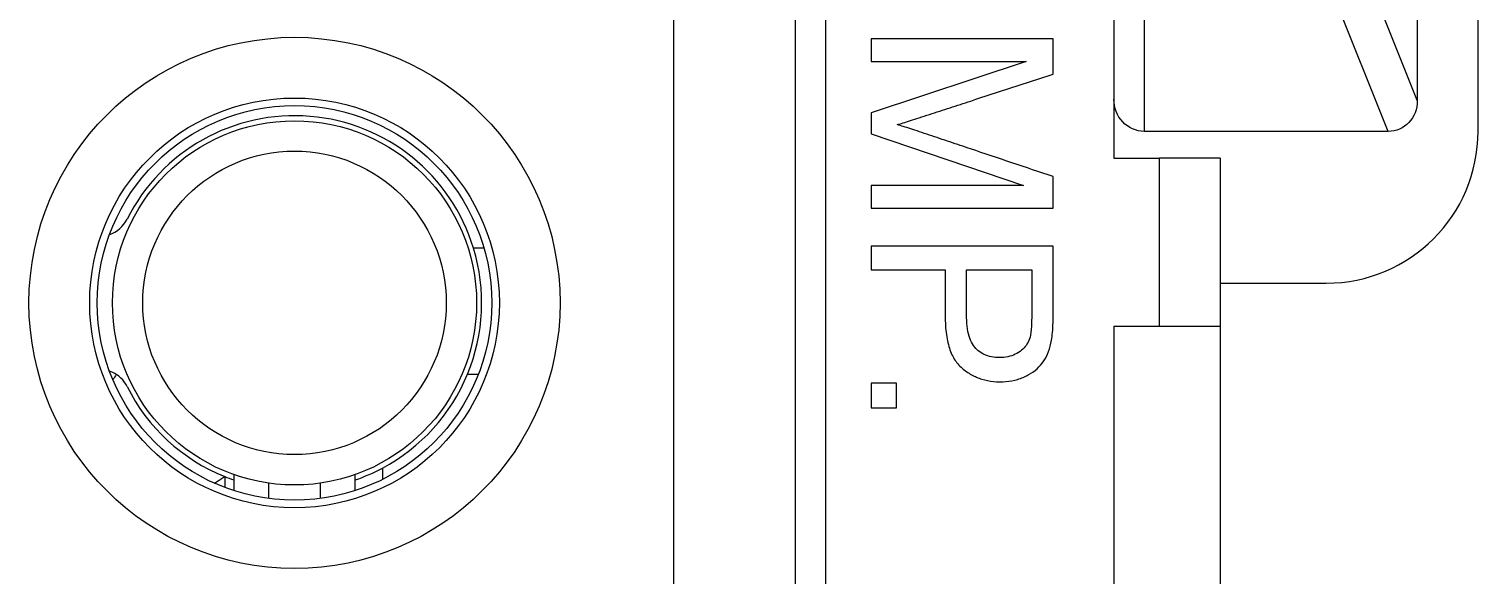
# Model space of a CAD drawing. Header units: inches. Extents: x -8 to 28.4, y -30 to 31.2.
# Drawn here: x 19.2153 to 19.6928, y 21.8513 to 22.0312 of the extents above; entities that cross this region are included whole.
import ezdxf

# ---------------------------------------------------------------- set-up
doc = ezdxf.new("R2010")
doc.units = ezdxf.units.IN
doc.header["$MEASUREMENT"] = 0
doc.layers.add('GEOMETRY', color=7, linetype='Continuous')
doc.layers.add('PSYMS', color=7, linetype='Continuous')

# ---------------------------------------------------------------- blocks, each defined once
blk = doc.blocks.new('GFRST15W')
at = {"layer": 'GEOMETRY'}
for p, q in [((1.48500000000131, 0.8399999999997068), (1.48500000000131, 3.280000000000216)), ((1.48500000000131, 0.8399999999997068), (1.48500000000131, 3.280000000000216)), ((1.525000000000364, 3.280000000000216), (1.525000000000364, 0.8399999999997068)), ((1.525000000000364, 3.280000000000216), (1.525000000000364, 0.8399999999997068)), ((1.535000000000582, 2.806000000000056), (1.535000000000582, 1.068414518840216)), ((1.535000000000582, 2.806000000000056), (1.535000000000582, 1.068414518840216)), ((1.750000000000728, 2.168499999999328), (1.750000000000728, 2.510999999999983)), ((1.73000000000211, 2.500886455738071), (1.73000000000211, 2.178613544261241)), ((1.630000000001746, 2.259750000000638), (1.630000000001746, 2.159651242265243)), ((1.630000000001746, 2.259750000000638), (1.630000000001746, 2.159651242265243)), ((1.710000000001674, 2.228613544262332), (1.73000000000211, 2.178613544261241)), ((1.640000000001965, 2.21850000000042), (1.640000000001965, 2.168499999999328)), ((1.720378955122942, 2.168499999999328), (1.700376124725881, 2.21850707599471)), ((1.55, 2.199035840354115), (1.55, 2.191563656729629)), ((1.61000000000131, 2.199035840354115), (1.55, 2.199035840354115)), ((1.55, 2.199035840354115), (1.55, 2.191563656729629)), ((1.61000000000131, 2.199035840354115), (1.55, 2.199035840354115)), ((1.61000000000131, 2.187370848283097), (1.61000000000131, 2.199035840354115)), ((1.61000000000131, 2.187370848283097), (1.61000000000131, 2.199035840354115)), ((1.601082118188788, 2.191563656729629), (1.55, 2.174627705471282)), ((1.55, 2.191563656729629), (1.601082118188788, 2.191563656729629)), ((1.601082118188788, 2.191563656729629), (1.55, 2.174627705471282)), ((1.55, 2.191563656729629), (1.601082118188788, 2.191563656729629)), ((1.55, 2.174627705471282), (1.55, 2.167649674272541)), ((1.55, 2.174627705471282), (1.55, 2.167649674272541)), ((1.720378955122942, 2.168499999999328), (1.640000000001965, 2.168499999999328)), ((1.55, 2.167649674272541), (1.600222563315401, 2.150638851433103)), ((1.55, 2.167649674272541), (1.600222563315401, 2.150638851433103)), ((1.630000000001746, 2.159651242265243), (1.645000000001164, 2.159651242265243)), ((1.630000000001746, 2.159651242265243), (1.645000000001164, 2.159651242265243)), ((1.665000000001601, 2.159651242265243), (1.645000000001164, 2.159651242265243)), ((1.645000000001164, 2.104357864376214), (1.645000000001164, 2.159651242265243)), ((1.665000000001601, 2.159651242265243), (1.645000000001164, 2.159651242265243)), ((1.645000000001164, 2.104357864376214), (1.645000000001164, 2.159651242265243)), ((1.665000000001601, 2.159651242265243), (1.665000000001601, 2.104357864376214)), ((1.665000000001601, 2.159651242265243), (1.665000000001601, 2.104357864376214)), ((1.61000000000131, 2.143166667810435), (1.61000000000131, 2.153588791661166)), ((1.61000000000131, 2.143166667810435), (1.61000000000131, 2.153588791661166)), ((1.55, 2.150638851433103), (1.55, 2.143166667810435)), ((1.600222563315401, 2.150638851433103), (1.55, 2.150638851433103)), ((1.55, 2.150638851433103), (1.55, 2.143166667810435)), ((1.600222563315401, 2.150638851433103), (1.55, 2.150638851433103)), ((1.55, 2.143166667810435), (1.61000000000131, 2.143166667810435)), ((1.55, 2.143166667810435), (1.61000000000131, 2.143166667810435)), ((1.42245798587901, 2.13000000000058), (1.418988058651667, 2.13000000000058)), ((1.55, 2.13067808836742), (1.55, 2.122921392743153)), ((1.61000000000131, 2.13067808836742), (1.55, 2.13067808836742)), ((1.55, 2.13067808836742), (1.55, 2.122921392743153)), ((1.61000000000131, 2.13067808836742), (1.55, 2.13067808836742)), ((1.55, 2.122921392743153), (1.574389869533479, 2.122921392743153)), ((1.55, 2.122921392743153), (1.574389869533479, 2.122921392743153)), ((1.581465848043809, 2.122921392743153), (1.602924021489162, 2.122921392743153)), ((1.581465848043809, 2.122921392743153), (1.602924021489162, 2.122921392743153)), ((1.664999999999782, 2.118500000000056), (1.700000000001455, 2.118500000000056)), ((1.630000000001746, 2.104357864376214), (1.645000000001164, 2.104357864376214)), ((1.630000000001746, 2.104357864376214), (1.630000000001746, 1.769664518840289)), ((1.630000000001746, 2.104357864376214), (1.645000000001164, 2.104357864376214)), ((1.630000000001746, 2.104357864376214), (1.630000000001746, 1.769664518840289)), ((1.645000000001164, 2.104357864376214), (1.665000000001601, 2.104357864376214)), ((1.645000000001164, 2.104357864376214), (1.665000000001601, 2.104357864376214)), ((1.664999999999782, 2.104357864376214), (1.664999999999782, 1.769664518840289)), ((1.417020531946764, 2.088499999999401), (1.42060321773788, 2.088499999999401)), ((1.55, 2.085560474626179), (1.55, 2.07736952383995)), ((1.558396009210628, 2.085560474626179), (1.55, 2.085560474626179)), ((1.55, 2.085560474626179), (1.55, 2.07736952383995)), ((1.558396009210628, 2.085560474626179), (1.55, 2.085560474626179)), ((1.558396009210628, 2.07736952383995), (1.558396009210628, 2.085560474626179)), ((1.558396009210628, 2.07736952383995), (1.558396009210628, 2.085560474626179)), ((1.55, 2.07736952383995), (1.558396009210628, 2.07736952383995)), ((1.55, 2.07736952383995), (1.558396009210628, 2.07736952383995)), ((1.336999634197855, 2.054776104324917), (1.336999634197855, 2.051205401777695)), ((1.340000000000873, 2.055431457505181), (1.340000000000873, 2.05015341561513)), ((1.379999999999928, 2.05015341561513), (1.379999999999928, 2.055431457505181)), ((1.388999634197535, 2.057570115931883), (1.388999634197535, 2.053827659352025)), ((1.351547005385146, 2.047551983102965), (1.351547005385146, 2.052598426940238)), ((1.368452994617474, 2.052598426940238), (1.368452994617474, 2.047551983102965))]:
    blk.add_line(p, q, dxfattribs=at)
for radius in [0.0875000000000001, 0.0875000000000001, 0.06750000000000009, 0.06750000000000009, 0.06499999999999999, 0.06, 0.05]:
    blk.add_circle((1.36000000000131, 2.112000000000551), radius, dxfattribs=at)
for centre, radius, start, end in [((1.36000000000131, 2.112000000000551), 0.06167326052151503, 16.96938534397911, 153.4577885734556), ((1.700000000001455, 2.168499999999328), 0.04999999999999991, 270, 0), ((1.295880714663145, 2.144027699288488), 0.01000000000000078, 288.3698616956427, 333.4577885734556), ((1.36000000000131, 2.112000000000551), 0.06167326052151485, 337.6018615529709, 16.96938534397911), ((1.295853071148304, 2.080027702733348), 0.01000000000000004, 57.12754087438059, 71.58064278023295), ((1.36000000000131, 2.112000000000551), 0.06167326052151512, 298.0481925008144, 337.6018615529709), ((1.36000000000131, 2.112000000000551), 0.06167326052151498, 206.4927159024407, 248.1030106923474), ((1.36000000000131, 2.112000000000551), 0.06167326052144353, 248.1030106923474, 251.0774558561589), ((1.36000000000131, 2.112000000000551), 0.0616732605215253, 288.922544143841, 298.0481925008144)]:
    blk.add_arc(centre, radius, start, end, dxfattribs=at)
at = {"layer": 'GEOMETRY', "extrusion": (0, 0, -1)}
for centre, major_axis, ratio, start_param, end_param in [((1.640000000001965, 2.179118620533261), (0, -0.0106186205337989), 0.9417419115948406, 0, 1.570796326794897), ((1.719898474556249, 2.179118620533261), (0.003979185818079681, -0.00994796454519919), 0.9333333333333347, 5.117280766669772, 6.640493990187705)]:
    blk.add_ellipse(centre, major_axis=major_axis, ratio=ratio, start_param=start_param, end_param=end_param, dxfattribs=at)
at = {"layer": 'GEOMETRY'}
for points, knots in [([(1.55864159631783, 2.170719409026349), (1.559765671418791, 2.171053535877506), (1.561938542538701, 2.171723830449553), (1.565801187037141, 2.172960492998316), (1.570375806907396, 2.174453299839586), (1.576017141901321, 2.17629176853872), (1.585086293455606, 2.17924871545212), (1.596407875550358, 2.18293958105234), (1.605469669179729, 2.185893894267354), (1.61000000000131, 2.187370848283097)], [0, 0, 0, 0, 0.125, 0.1875, 0.25, 0.375, 0.5, 0.75, 1, 1, 1, 1]), ([(1.55864159631783, 2.170719409026349), (1.559765671418791, 2.171053535877506), (1.561938542538701, 2.171723830449553), (1.565801187037141, 2.172960492998316), (1.570375806907396, 2.174453299839586), (1.576017141901321, 2.17629176853872), (1.585086293455606, 2.17924871545212), (1.596407875550358, 2.18293958105234), (1.605469669179729, 2.185893894267354), (1.61000000000131, 2.187370848283097)], [0, 0, 0, 0, 0.125, 0.1875, 0.25, 0.375, 0.5, 0.75, 1, 1, 1, 1]), ([(1.61000000000131, 2.153588791661166), (1.605466304303991, 2.155110812932906), (1.5964020213185, 2.158160433147275), (1.585066211807134, 2.161974715093963), (1.576006402456915, 2.165013574525362), (1.570315770327216, 2.166916598239839), (1.565822380601094, 2.168413831400828), (1.562023434625007, 2.169662757397889), (1.559812904505452, 2.170365332676299), (1.55864159631783, 2.170719409026349)], [0, 0, 0, 0, 0.25, 0.5, 0.625, 0.75, 0.8125, 0.875, 1, 1, 1, 1]), ([(1.61000000000131, 2.153588791661166), (1.605466304303991, 2.155110812932906), (1.5964020213185, 2.158160433147275), (1.585066211807134, 2.161974715093963), (1.576006402456915, 2.165013574525362), (1.570315770327216, 2.166916598239839), (1.565822380601094, 2.168413831400828), (1.562023434625007, 2.169662757397889), (1.559812904505452, 2.170365332676299), (1.55864159631783, 2.170719409026349)], [0, 0, 0, 0, 0.25, 0.5, 0.625, 0.75, 0.8125, 0.875, 1, 1, 1, 1]), ([(1.609432079817271, 2.099681254499517), (1.609710123456171, 2.101167720340088), (1.609979704030411, 2.104081263141341), (1.61000374391806, 2.109583313516412), (1.60999783246989, 2.115232765914259), (1.610000788193065, 2.122243669527522), (1.61000000000131, 2.12786790842212), (1.61000000000131, 2.13067808836742)], [0, 0, 0, 0, 0.25, 0.375, 0.5, 0.75, 1, 1, 1, 1]), ([(1.609432079817271, 2.099681254499517), (1.609710123456171, 2.101167720340088), (1.609979704030411, 2.104081263141341), (1.61000374391806, 2.109583313516412), (1.60999783246989, 2.115232765914259), (1.610000788193065, 2.122243669527522), (1.61000000000131, 2.12786790842212), (1.61000000000131, 2.13067808836742)], [0, 0, 0, 0, 0.25, 0.375, 0.5, 0.75, 1, 1, 1, 1]), ([(1.574389869533479, 2.122921392743153), (1.574389869533479, 2.120667614238771), (1.574396230230195, 2.116169348502369), (1.574367607093154, 2.109366202255403), (1.574472558590787, 2.102758172760803), (1.575507382162687, 2.097496230114773), (1.577270525399217, 2.093296530783407), (1.57991501125689, 2.090330193268089), (1.583045779970053, 2.088205149735147), (1.586486706983851, 2.086742148444971), (1.590258402777909, 2.08599206715691), (1.594465680315625, 2.085941505057706), (1.598312249829906, 2.086624595194296), (1.603108131671252, 2.088693445409733), (1.607321557314936, 2.092488292504202), (1.608973441986382, 2.096996636265901), (1.609432079817271, 2.099681254499517)], [0, 0, 0, 0, 0.0625, 0.125, 0.1875, 0.25, 0.3125, 0.375, 0.4375, 0.5, 0.5625, 0.625, 0.6875, 0.75, 0.875, 1, 1, 1, 1]), ([(1.574389869533479, 2.122921392743153), (1.574389869533479, 2.120667614238771), (1.574396230230195, 2.116169348502369), (1.574367607093154, 2.109366202255403), (1.574472558590787, 2.102758172760803), (1.575507382162687, 2.097496230114773), (1.577270525399217, 2.093296530783407), (1.57991501125689, 2.090330193268089), (1.583045779970053, 2.088205149735147), (1.586486706983851, 2.086742148444971), (1.590258402777909, 2.08599206715691), (1.594465680315625, 2.085941505057706), (1.598312249829906, 2.086624595194296), (1.603108131671252, 2.088693445409733), (1.607321557314936, 2.092488292504202), (1.608973441986382, 2.096996636265901), (1.609432079817271, 2.099681254499517)], [0, 0, 0, 0, 0.0625, 0.125, 0.1875, 0.25, 0.3125, 0.375, 0.4375, 0.5, 0.5625, 0.625, 0.6875, 0.75, 0.875, 1, 1, 1, 1]), ([(1.602386799694432, 2.10072945661115), (1.601954717428089, 2.099191443997841), (1.600781195262971, 2.097241587998285), (1.598113346072569, 2.095250365885947), (1.595793079421856, 2.094302313001679), (1.593121075443196, 2.093903256115953), (1.589271584309973, 2.094080239743123), (1.585559073501645, 2.09552091635989), (1.582459318219481, 2.099197432558428), (1.581410242181664, 2.104634644874311), (1.581476145424677, 2.1103341716712), (1.581459669615288, 2.115910730042303), (1.581465848043809, 2.120120816714477), (1.581465848043809, 2.122921392743153)], [0, 0, 0, 0, 0.125, 0.1875, 0.25, 0.3125, 0.375, 0.5, 0.625, 0.75, 0.8125, 0.875, 1, 1, 1, 1]), ([(1.602386799694432, 2.10072945661115), (1.601954717428089, 2.099191443997841), (1.600781195262971, 2.097241587998285), (1.598113346072569, 2.095250365885947), (1.595793079421856, 2.094302313001679), (1.593121075443196, 2.093903256115953), (1.589271584309973, 2.094080239743123), (1.585559073501645, 2.09552091635989), (1.582459318219481, 2.099197432558428), (1.581410242181664, 2.104634644874311), (1.581476145424677, 2.1103341716712), (1.581459669615288, 2.115910730042303), (1.581465848043809, 2.120120816714477), (1.581465848043809, 2.122921392743153)], [0, 0, 0, 0, 0.125, 0.1875, 0.25, 0.3125, 0.375, 0.5, 0.625, 0.75, 0.8125, 0.875, 1, 1, 1, 1]), ([(1.602924021489162, 2.122921392743153), (1.602924021489162, 2.120797535607851), (1.60292627493327, 2.116536330875094), (1.602917824521501, 2.111277277268089), (1.602934725343221, 2.106928384533164), (1.602829631700661, 2.103308574217879), (1.602600781016736, 2.101519095801921), (1.602386799694432, 2.10072945661115)], [0, 0, 0, 0, 0.25, 0.5, 0.625, 0.75, 1, 1, 1, 1]), ([(1.602924021489162, 2.122921392743153), (1.602924021489162, 2.120797535607851), (1.60292627493327, 2.116536330875094), (1.602917824521501, 2.111277277268089), (1.602934725343221, 2.106928384533164), (1.602829631700661, 2.103308574217879), (1.602600781016736, 2.101519095801921), (1.602386799694432, 2.10072945661115)], [0, 0, 0, 0, 0.25, 0.5, 0.625, 0.75, 1, 1, 1, 1]), ([(1.304802981949979, 2.084488543084733), (1.304302970333811, 2.085491730603751), (1.303607196338635, 2.086437973049685), (1.302327734697247, 2.087678803581655), (1.301805019690437, 2.088087722258495), (1.301280779144509, 2.088426511334108)], [0.1438594947099236, 0.1438594947099236, 0.1438594947099236, 0.1438594947099236, 0.1524006847372462, 0.1524006847372462, 0.1576531276647506, 0.1576531276647506, 0.1576531276647506, 0.1576531276647506])]:
    blk.add_open_spline(points, degree=3, knots=knots, dxfattribs=at)
for points, degree in [([(1.301280779144509, 2.088426511334108), (1.300892600566658, 2.0878523805891), (1.300507535685756, 2.087277183376061), (1.300125466027385, 2.086700984576526)], 3), ([(1.33367289471862, 2.052570348079387), (1.335367716465771, 2.053673226202152), (1.336999634197855, 2.054776104324917)], 2)]:
    blk.add_open_spline(points, degree=degree, dxfattribs=at)

msp = doc.modelspace()

# ---------------------------------------------------------------- block references
at = {"layer": 'PSYMS'}
msp.add_blockref('GFRST15W', (17.94282060287549, 19.82899285800849), dxfattribs=at)

doc.saveas('drawing.dxf')
